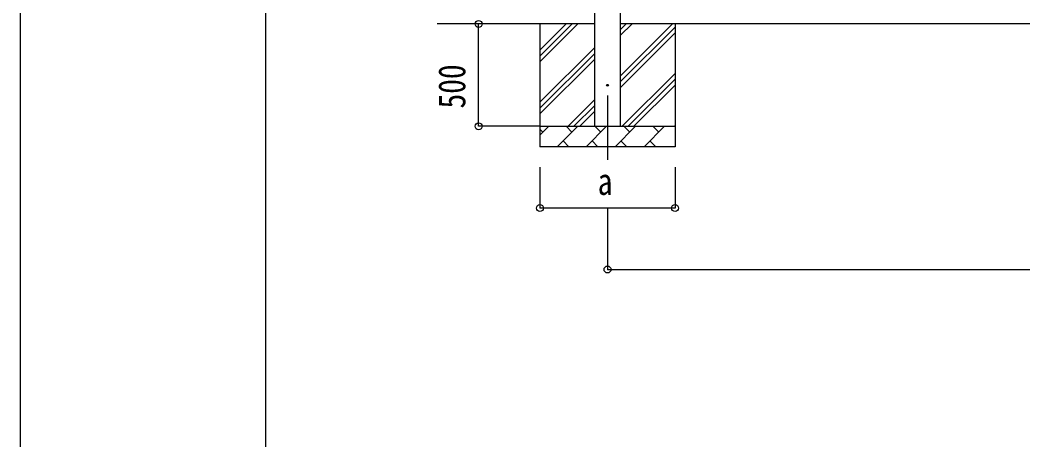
# Model space of a CAD drawing. Units: millimetres, scale not verified. Extents: x -16820 to 16820, y -11880 to 11880.
# Drawn here: x -16820 to -11921, y -5940 to -3888 of the extents above; entities that cross this region are included whole.
import ezdxf
from ezdxf.enums import TextEntityAlignment as Align

# ---------------------------------------------------------------- set-up
doc = ezdxf.new("R2010")
doc.units = ezdxf.units.MM
doc.header["$LTSCALE"] = 50
for name, color, linetype in [('0-3_YKK_12', 2, 'Continuous'), ('0-4_YKK_13', 4, 'Continuous'), ('0-5_YKK_A1', 4, 'Continuous'), ('0-6_YKK_D', 6, 'Continuous'), ('0-7_YKK_ZWAK', 7, 'Continuous')]:
    doc.layers.add(name, color=color, linetype=linetype)
doc.styles.add('ＭＳ ゴシック', font='')
doc.styles.get('ＭＳ ゴシック').set_extended_font_data('MS Gothic')

msp = doc.modelspace()

# ---------------------------------------------------------------- linework, layer by layer
at = {"layer": '0-3_YKK_12'}
msp.add_line((-13950.42, -4257), (-13950.42, -4570.6), dxfattribs=at)
at = {"layer": '0-4_YKK_13'}
msp.add_circle((-13950.42, -4207), 4.5, dxfattribs=at)
at = {"layer": '0-5_YKK_A1'}
for p, q in [((-14012.92, -4407), (-14012.92, -1607)), ((-13887.92, -1607), (-13887.92, -4407)), ((-14012.92, -3907), (-14782.92, -3907)), ((-14280.42, -3907), (-14280.42, -4507)), ((-14280.42, -4092.05), (-14095.37, -3907)), ((-14280.42, -4063.77), (-14123.65, -3907)), ((-14280.42, -4035.48), (-14151.94, -3907)), ((-8739.92, -3907), (-13887.92, -3907)), ((-13887.92, -4162.1), (-13632.82, -3907)), ((-13887.92, -3964.11), (-13830.81, -3907)), ((-13887.92, -3935.82), (-13859.1, -3907)), ((-13620.42, -3907), (-13620.42, -4507)), ((-13887.92, -4190.38), (-13620.42, -3922.88)), ((-13887.92, -4218.67), (-13620.42, -3951.17)), ((-14280.42, -4290.04), (-14012.92, -4022.54)), ((-14280.42, -4318.32), (-14012.92, -4050.82)), ((-14280.42, -4346.61), (-14012.92, -4079.11)), ((-13878.26, -4407), (-13620.42, -4149.16)), ((-13849.98, -4407), (-13620.42, -4177.44)), ((-13821.69, -4407), (-13620.42, -4205.73)), ((-14142.82, -4407), (-14012.92, -4277.1)), ((-14114.54, -4407), (-14012.92, -4305.38)), ((-14086.25, -4407), (-14012.92, -4333.67)), ((-14280.42, -4407), (-13620.42, -4407)), ((-14280.42, -4449.89), (-14237.53, -4407)), ((-14196.11, -4507), (-14096.11, -4407)), ((-14124.66, -4435.55), (-14153.21, -4407)), ((-14054.68, -4507), (-13954.68, -4407)), ((-13983.24, -4435.55), (-14011.79, -4407)), ((-13913.26, -4507), (-13813.26, -4407)), ((-13841.82, -4435.55), (-13870.37, -4407)), ((-13771.84, -4507), (-13671.84, -4407)), ((-13700.4, -4435.55), (-13728.95, -4407)), ((-13623.71, -4407), (-13620.42, -4403.72)), ((-14266.08, -4435.55), (-14280.42, -4421.21)), ((-14167.55, -4478.45), (-14139, -4507)), ((-14026.13, -4478.45), (-13997.58, -4507)), ((-13884.71, -4478.45), (-13856.16, -4507)), ((-13743.29, -4478.45), (-13714.74, -4507)), ((-13620.42, -4507), (-14280.42, -4507))]:
    msp.add_line(p, q, dxfattribs=at)
at = {"layer": '0-6_YKK_D'}
for p, q in [((-14580.42, -4407), (-14580.42, -3907)), ((-14281.42, -4407), (-14581.42, -4407)), ((-14280.42, -4607), (-14280.42, -4808)), ((-13620.42, -4607), (-13620.42, -4808)), ((-13620.42, -4807), (-14280.42, -4807)), ((-13950.42, -4808), (-13950.42, -5108)), ((-13950.42, -5107), (-8677.42, -5107))]:
    msp.add_line(p, q, dxfattribs=at)
for centre in [(-14580.42, -3907), (-14580.42, -4407), (-14280.42, -4807), (-13620.42, -4807), (-13950.42, -5107)]:
    msp.add_circle(centre, 17, dxfattribs=at)
at = {"layer": '0-7_YKK_ZWAK'}
msp.add_line((-15619.92, -10100), (-15619.92, 11100), dxfattribs=at)
msp.add_lwpolyline([(-16820, -11880), (16820, -11880), (16820, 11880), (-16820, 11880)], close=True, dxfattribs=at)

# ---------------------------------------------------------------- texts
at = {"layer": '0-6_YKK_D', "style": 'ＭＳ ゴシック', "width": 0.8}
msp.add_text('500', height=132, rotation=90, dxfattribs=at).set_placement((-14605.42, -4320.2), align=Align.BOTTOM_LEFT)
msp.add_text('a', height=132, dxfattribs=at).set_placement((-13998.42, -4782), align=Align.BOTTOM_LEFT)

doc.saveas('drawing.dxf')
